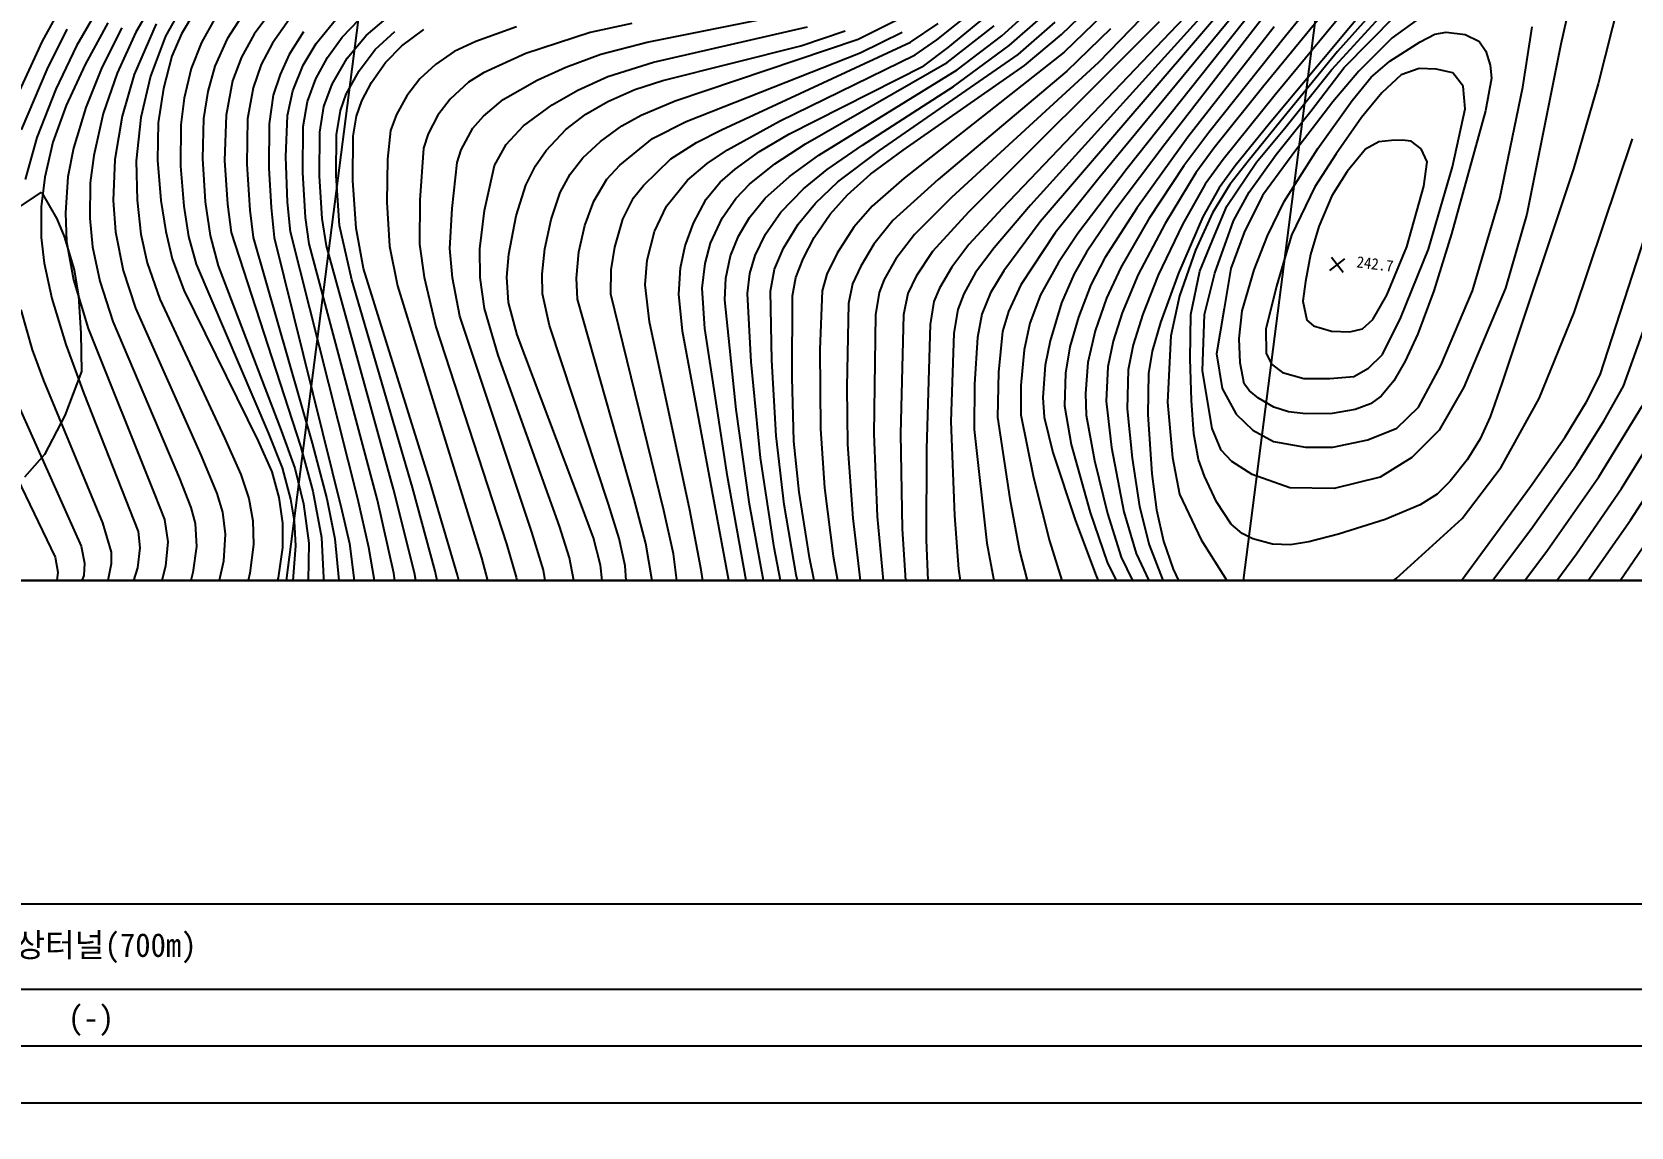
# Model space of a CAD drawing. Header units: millimetres. Extents: x 5094 to 5890, y 1103 to 1807.
# Drawn here: x 5527.5 to 5695.9, y 1338.4 to 1453.8 of the extents above; entities that cross this region are included whole.
import ezdxf
from ezdxf.enums import TextEntityAlignment as Align
from ezdxf.xclip import XClip

# ---------------------------------------------------------------- set-up
doc = ezdxf.new("R2010")
doc.units = ezdxf.units.MM
doc.header["$LTSCALE"] = 10
doc.header["$MEASUREMENT"] = 0
doc.header["$XCLIPFRAME"] = 2
for name, color, linetype in [('TT-TABL-LIN1', 4, 'Continuous'), ('TT-TABL-LIN2', 1, 'Continuous'), ('TT-TABL-TEX2', 3, 'Continuous'), ('TZ-BASE', 253, 'Continuous')]:
    doc.layers.add(name, color=color, linetype=linetype)
doc.layers.add('TX-PAPR', color=2, linetype='Continuous', plot=False)
doc.styles.add('HANA', font='GulimChe.ttf')
doc.styles.get("Standard").update_dxf_attribs({"font": 'GulimChe.ttf'})

# ---------------------------------------------------------------- blocks, each defined once
blk = doc.blocks.new('JD-GGKLGFKGFK34FGKL')
at = {"layer": 'TZ-BASE'}
for p, q in [((362.22, -175), (407.65, 178.52)), ((463.04, -175), (508.43, 178.16)), ((493.43, 5.93, 229), (463.64, -31.58, 229)), ((496.17, 1.8, 232), (480.32, -17.63, 232)), ((497.18, 0.56, 233), (478.05, -22.88, 233)), ((497.16, -2.01, 234), (479.23, -23.81, 234)), ((497.59, -4.1, 235), (478.64, -26.85, 235)), ((479.27, -10.02, 228), (460.69, -32.57, 228)), ((477.3, -10.57, 227), (454.48, -37.21, 227)), ((481.77, -10.69, 230), (467.63, -28.98, 230)), ((361.39, -13.45, 192), (359.2, -17.22, 192)), ((472.64, -12.54, 225), (450.47, -35.79, 225)), ((351.4, -14.41, 187), (349.33, -18.17, 187)), ((355.75, -13.88, 189), (352.96, -18.67, 189)), ((364.04, -14.59, 194), (362.34, -17.63, 194)), ((365.41, -15.03, 195), (364.02, -17.41, 195)), ((374.04, -14.28, 198), (371.66, -17.42, 198)), ((413.06, -18.28, 208), (429.93, -14.9, 208)), ((443.59, -18.04, 214), (447.54, -14.87, 214)), ((450.42, -17.59, 217), (453.3, -15, 217)), ((456.71, -17.48, 220), (460.36, -13.94, 220)), ((466.24, -14.62, 223), (460.62, -20.42, 223)), ((490, -14.55, 236), (485.79, -19.24, 236)), ((495.34, -15.06, 239), (491.56, -17.81, 239)), ((510.2, -14.59, 238), (509.32, -18.48, 238)), ((515.47, -13.9, 237), (513.26, -22.67, 237)), ((356.26, -16.22, 190), (353.86, -20.63, 190)), ((357.72, -16.75, 191), (355.64, -20.94, 191)), ((361.35, -16.34, 193), (359.04, -21.68, 193)), ((367.51, -15.85, 196), (366.13, -18.29, 196)), ((370.38, -15.53, 197), (368.83, -17.93, 197)), ((375.35, -15.87, 199), (373.6, -18.38, 199)), ((378.22, -18.41, 201), (380.25, -15.91, 201)), ((380.96, -17.75, 202), (382.75, -15.89, 202)), ((383.48, -17.56, 203), (385.59, -15.77, 203)), ((399.32, -16.66, 206), (395.04, -18.21, 206)), ((411.47, -16.31, 207), (407.08, -17.26, 207)), ((413.75, -20.38, 209), (429.97, -16.65, 209)), ((435.31, -17.94, 211), (439.44, -15.88, 211)), ((440.82, -18.28, 213), (443.73, -16.29, 213)), ((444.67, -20.42, 216), (449.62, -16.54, 216)), ((444.77, -18.84, 215), (448.73, -15.59, 215)), ((467.01, -16.13, 224), (446.93, -36.17, 224)), ((451.22, -18.63, 218), (454.53, -15.71, 218)), ((452.16, -19.57, 219), (456.04, -16.18, 219)), ((471.6, -15.39, 226), (453.44, -35.46, 226)), ((461.12, -15.37, 221), (457, -19.34, 221)), ((479.13, -16.66, 231), (470.02, -28.27, 231)), ((485.19, -21.14, 237), (490.22, -15.66, 237)), ((486.48, -20.94, 238), (491.86, -15.51, 238)), ((505.31, -23, 239), (506.31, -16.65, 239)), ((349.33, -18.17, 187), (345.95, -25.56, 187)), ((351.96, -16.89, 188), (349.83, -21.14, 188)), ((359.2, -17.22, 192), (357.25, -21.55, 192)), ((362.34, -17.63, 194), (360.76, -21.85, 194)), ((364.02, -17.41, 195), (363.02, -19.76, 195)), ((366.13, -18.29, 196), (365.04, -21.06, 196)), ((368.83, -17.93, 197), (367.52, -20.8, 197)), ((371.66, -17.42, 198), (370.33, -19.86, 198)), ((373.6, -18.38, 199), (372.43, -20.64, 199)), ((376.87, -17.19, 200), (375.37, -19.58, 200)), ((376.85, -20.7, 201), (378.22, -18.41, 201)), ((379.39, -19.89, 202), (380.96, -17.75, 202)), ((381.48, -19.96, 203), (383.48, -17.56, 203)), ((384.44, -19.04, 204), (386.49, -17.15, 204)), ((387.23, -18.64, 205), (389.55, -16.95, 205)), ((395.04, -18.21, 206), (392.74, -19.24, 206)), ((407.08, -17.26, 207), (400.29, -19.48, 207)), ((408.2, -19.54, 208), (413.06, -18.28, 208)), ((416.03, -24.45, 211), (435.31, -17.94, 211)), ((420.9, -27.51, 213), (440.82, -18.28, 213)), ((429.25, -18.67, 210), (433.95, -17.08, 210)), ((435.51, -19.39, 212), (439.94, -17.2, 212)), ((441.31, -19.61, 214), (443.59, -18.04, 214)), ((445.72, -21.18, 217), (450.42, -17.59, 217)), ((452.84, -20.74, 220), (456.71, -17.48, 220)), ((461.87, -16.88, 222), (457.29, -21.32, 222)), ((480.32, -17.63, 232), (472.24, -27.79, 232)), ((491.56, -17.81, 239), (488.05, -21.33, 239)), ((491.31, -20.28, 240), (494.49, -18.23, 240)), ((494.49, -18.23, 240), (496.05, -17.42, 240)), ((496.05, -17.42, 240), (497.23, -17.2, 240)), ((497.23, -17.2, 240), (499.25, -17.47, 240)), ((499.25, -17.47, 240), (500.7, -18.18, 240)), ((500.7, -18.18, 240), (500.76, -18.23, 240)), ((500.76, -18.23, 240), (501.42, -19.21, 240)), ((509.32, -18.48, 238), (507.78, -26.2, 238)), ((352.96, -18.67, 189), (350.79, -23.21, 189)), ((363.02, -19.76, 195), (362.11, -23.17, 195)), ((370.33, -19.86, 198), (369.41, -22.33, 198)), ((375.37, -19.58, 200), (374.4, -21.67, 200)), ((378.16, -22.14, 202), (379.39, -19.89, 202)), ((379.88, -22.71, 203), (381.48, -19.96, 203)), ((382.72, -21.29, 204), (384.44, -19.04, 204)), ((385.5, -20.42, 205), (387.23, -18.64, 205)), ((392.74, -19.24, 206), (390.78, -20.61, 206)), ((400.29, -19.48, 207), (395.83, -21.52, 207)), ((404.49, -20.92, 208), (408.2, -19.54, 208)), ((414.74, -22.3, 210), (429.25, -18.67, 210)), ((417.19, -26.62, 212), (435.51, -19.39, 212)), ((427.02, -26.59, 214), (441.31, -19.61, 214)), ((437.55, -29.7, 219), (452.16, -19.57, 219)), ((457, -19.34, 221), (440.13, -32.61, 221)), ((442.22, -20.76, 215), (444.77, -18.84, 215)), ((445.36, -22.94, 218), (451.22, -18.63, 218)), ((485.79, -19.24, 236), (479.81, -26.57, 236)), ((501.42, -19.21, 240), (501.89, -20.69, 240)), ((349.83, -21.14, 188), (347.13, -27.52, 188)), ((353.86, -20.63, 190), (351.86, -24.96, 190)), ((355.64, -20.94, 191), (353.93, -25.15, 191)), ((357.25, -21.55, 192), (355.78, -25.8, 192)), ((359.04, -21.68, 193), (357.76, -26.06, 193)), ((360.76, -21.85, 194), (359.73, -26.22, 194)), ((365.04, -21.06, 196), (364.31, -24.17, 196)), ((367.52, -20.8, 197), (366.78, -23.48, 197)), ((372.43, -20.64, 199), (371.56, -23.07, 199)), ((374.4, -21.67, 200), (373.68, -23.87, 200)), ((375.75, -23.39, 201), (376.85, -20.7, 201)), ((381.37, -23.76, 204), (382.72, -21.29, 204)), ((384.03, -22.51, 205), (385.5, -20.42, 205)), ((390.78, -20.61, 206), (389.14, -22.14, 206)), ((395.83, -21.52, 207), (394.26, -22.5, 207)), ((401.49, -22.27, 208), (404.49, -20.92, 208)), ((405.78, -23.32, 209), (408.92, -21.89, 209)), ((408.92, -21.89, 209), (413.75, -20.38, 209)), ((428.01, -27.96, 215), (442.22, -20.76, 215)), ((429.77, -29, 216), (444.67, -20.42, 216)), ((431.15, -30.19, 217), (445.72, -21.18, 217)), ((440.03, -29.64, 220), (452.84, -20.74, 220)), ((457.29, -21.32, 222), (443.72, -32.74, 222)), ((460.62, -20.42, 223), (445.13, -34.64, 223)), ((480.25, -27.35, 237), (485.19, -21.14, 237)), ((483, -25.54, 238), (486.48, -20.94, 238)), ((488.05, -21.33, 239), (485.29, -24.57, 239)), ((489.34, -21.97, 240), (491.31, -20.28, 240)), ((492.5, -21.72, 241), (490.46, -23.62, 241)), ((494.39, -21.06, 241), (492.5, -21.72, 241)), ((496.18, -21.11, 241), (494.39, -21.06, 241)), ((497.93, -21.52, 241), (496.18, -21.11, 241)), ((499.02, -22.92, 241), (497.93, -21.52, 241)), ((501.89, -20.69, 240), (502.01, -22.07, 240)), ((350.79, -23.21, 189), (348.8, -28.3, 189)), ((362.11, -23.17, 195), (361.58, -26.76, 195)), ((366.78, -23.48, 197), (366.33, -26.31, 197)), ((369.41, -22.33, 198), (368.71, -25.95, 198)), ((371.56, -23.07, 199), (370.99, -26.35, 199)), ((375.19, -25.99, 201), (375.75, -23.39, 201)), ((377.29, -24.51, 202), (378.16, -22.14, 202)), ((379, -25.05, 203), (379.88, -22.71, 203)), ((383.02, -24.46, 205), (384.03, -22.51, 205)), ((389.14, -22.14, 206), (387.76, -23.92, 206)), ((394.26, -22.5, 207), (392.31, -24.29, 207)), ((397.92, -24.3, 208), (401.49, -22.27, 208)), ((403.06, -24.88, 209), (405.78, -23.32, 209)), ((408.93, -24.52, 210), (411.78, -23.27, 210)), ((411.78, -23.27, 210), (414.74, -22.3, 210)), ((435.75, -29.14, 218), (445.36, -22.94, 218)), ((478.05, -22.88, 233), (472.82, -29.42, 233)), ((487.33, -24.41, 240), (489.34, -21.97, 240)), ((499.25, -25.29, 241), (499.02, -22.92, 241)), ((502.01, -22.07, 240), (501.4, -25.5, 240)), ((502.9, -34.76, 239), (505.31, -23, 239)), ((513.26, -22.67, 237), (510.66, -31.63, 237)), ((351.86, -24.96, 190), (350.48, -28.81, 190)), ((353.93, -25.15, 191), (352.65, -29.43, 191)), ((364.31, -24.17, 196), (363.95, -27, 196)), ((373.68, -23.87, 200), (373.25, -26.87, 200)), ((376.84, -27.15, 202), (377.29, -24.51, 202)), ((378.58, -27.76, 203), (379, -25.05, 203)), ((380.76, -25.47, 204), (381.37, -23.76, 204)), ((382.45, -26.06, 205), (383.02, -24.46, 205)), ((387.76, -23.92, 206), (386.67, -25.9, 206)), ((392.31, -24.29, 207), (391.02, -25.97, 207)), ((395.84, -26.07, 208), (397.92, -24.3, 208)), ((400.05, -27.09, 209), (403.06, -24.88, 209)), ((406.61, -25.86, 210), (408.93, -24.52, 210)), ((412.44, -25.95, 211), (416.03, -24.45, 211)), ((479.23, -23.81, 234), (473.74, -30.62, 234)), ((485.29, -24.57, 239), (481.39, -29.66, 239)), ((483.71, -29.48, 240), (487.33, -24.41, 240)), ((490.46, -23.62, 241), (488.32, -26.22, 241)), ((355.78, -25.8, 192), (354.77, -30.2, 192)), ((357.76, -26.06, 193), (356.99, -30.62, 193)), ((359.73, -26.22, 194), (359.25, -30.78, 194)), ((361.58, -26.76, 195), (361.49, -30.69, 195)), ((366.33, -26.31, 197), (366.22, -30.54, 197)), ((368.71, -25.95, 198), (368.56, -30.75, 198)), ((370.99, -26.35, 199), (370.9, -31.11, 199)), ((373.25, -26.87, 200), (373.23, -31.55, 200)), ((375.01, -30.35, 201), (375.19, -25.99, 201)), ((380.34, -28.03, 204), (380.76, -25.47, 204)), ((382.09, -28.18, 205), (382.45, -26.06, 205)), ((386.67, -25.9, 206), (386.05, -27.58, 206)), ((391.02, -25.97, 207), (390, -27.93, 207)), ((394.71, -27.35, 208), (395.84, -26.07, 208)), ((404.52, -27.48, 210), (406.61, -25.86, 210)), ((410.41, -27.08, 211), (412.44, -25.95, 211)), ((413.64, -28.43, 212), (417.19, -26.62, 212)), ((421.54, -29.63, 214), (427.02, -26.59, 214)), ((478.64, -26.85, 235), (475.01, -31.29, 235)), ((479.81, -26.57, 236), (476.38, -30.81, 236)), ((479.35, -30.12, 238), (483, -25.54, 238)), ((488.32, -26.22, 241), (485.67, -30.03, 241)), ((501.4, -25.5, 240), (497.79, -38.47, 240)), ((497.92, -31.42, 241), (499.25, -25.29, 241)), ((507.78, -26.2, 238), (505.75, -36.39, 238)), ((348.8, -28.3, 189), (347.57, -32.75, 189)), ((363.95, -27, 196), (363.9, -31.34, 196)), ((376.79, -31.99, 202), (376.84, -27.15, 202)), ((378.56, -32.38, 203), (378.58, -27.76, 203)), ((380.32, -32.33, 204), (380.34, -28.03, 204)), ((382.07, -32.86, 205), (382.09, -28.18, 205)), ((386.05, -27.58, 206), (385.73, -30.6, 206)), ((390, -27.93, 207), (389.52, -29.43, 207)), ((393.49, -29.6, 208), (394.71, -27.35, 208)), ((398.23, -29.04, 209), (400.05, -27.09, 209)), ((402.45, -29.69, 210), (404.52, -27.48, 210)), ((408.16, -28.74, 211), (410.41, -27.08, 211)), ((410.18, -31.24, 212), (413.64, -28.43, 212)), ((418.27, -28.83, 213), (420.9, -27.51, 213)), ((424.92, -29.8, 215), (428.01, -27.96, 215)), ((470.02, -28.27, 231), (464.64, -35.76, 231)), ((472.24, -27.79, 232), (469.6, -31.29, 232)), ((477.26, -30.93, 237), (480.25, -27.35, 237)), ((491.47, -28.62, 217.8), (490.15, -28.77, 217.8)), ((492.61, -28.6, 217.8), (491.47, -28.62, 217.8)), ((493.56, -28.72, 217.8), (492.61, -28.6, 217.8)), ((510.73, -46.76, 236), (516.86, -28.45, 236)), ((350.48, -28.81, 190), (349.62, -32.49, 190)), ((352.65, -29.43, 191), (352.05, -32.47, 191)), ((354.77, -30.2, 192), (354.41, -33.1, 192)), ((389.52, -29.43, 207), (389.12, -34.91, 207)), ((393.07, -30.95, 208), (393.49, -29.6, 208)), ((396.99, -31.27, 209), (398.23, -29.04, 209)), ((401.3, -31.3, 210), (402.45, -29.69, 210)), ((406.31, -30.46, 211), (408.16, -28.74, 211)), ((415.58, -30.55, 213), (418.27, -28.83, 213)), ((419.4, -31.04, 214), (421.54, -29.63, 214)), ((422.36, -31.64, 215), (424.92, -29.8, 215)), ((426.54, -31.09, 216), (429.77, -29, 216)), ((428.06, -32.41, 217), (431.15, -30.19, 217)), ((432.03, -31.68, 218), (435.75, -29.14, 218)), ((433.16, -32.99, 219), (437.55, -29.7, 219)), ((436.61, -32.19, 220), (440.03, -29.64, 220)), ((467.63, -28.98, 230), (462.25, -36.14, 230)), ((472.82, -29.42, 233), (470.88, -32.03, 233)), ((476.5, -34.07, 238), (479.35, -30.12, 238)), ((481.39, -29.66, 239), (477.89, -34.43, 239)), ((480.16, -35.06, 240), (483.71, -29.48, 240)), ((485.67, -30.03, 241), (483.42, -33.52, 241)), ((488.75, -29.56, 217.8), (486.83, -31.91, 217.8)), ((490.15, -28.77, 217.8), (488.75, -29.56, 217.8)), ((494.6, -29.5, 217.8), (493.56, -28.72, 217.8)), ((495.23, -30.88, 217.8), (494.6, -29.5, 217.8)), ((356.99, -30.62, 193), (356.84, -34.94, 193)), ((359.25, -30.78, 194), (359.34, -34.92, 194)), ((361.49, -30.69, 195), (361.83, -34.97, 195)), ((363.9, -31.34, 196), (364.26, -35.57, 196)), ((366.22, -30.54, 197), (366.52, -35.11, 197)), ((368.56, -30.75, 198), (368.85, -35.35, 198)), ((370.9, -31.11, 199), (371.21, -35.99, 199)), ((373.23, -31.55, 200), (373.45, -35.69, 200)), ((375.19, -35.12, 201), (375.01, -30.35, 201)), ((377.08, -36.75, 202), (376.79, -31.99, 202)), ((385.73, -30.6, 206), (385.66, -35.13, 206)), ((392.52, -35.81, 208), (393.07, -30.95, 208)), ((395.95, -36.02, 209), (396.99, -31.27, 209)), ((400.28, -33.34, 210), (401.3, -31.3, 210)), ((404.97, -32.19, 211), (406.31, -30.46, 211)), ((408.81, -32.7, 212), (410.18, -31.24, 212)), ((412.68, -33.36, 213), (415.58, -30.55, 213)), ((417.32, -32.82, 214), (419.4, -31.04, 214)), ((420.75, -33.04, 215), (422.36, -31.64, 215)), ((423.85, -33.25, 216), (426.54, -31.09, 216)), ((429.54, -33.73, 218), (432.03, -31.68, 218)), ((463.64, -31.58, 229), (458.43, -38.44, 229)), ((469.6, -31.29, 232), (465.93, -36.9, 232)), ((473.74, -30.62, 234), (471.86, -33.23, 234)), ((475.01, -31.29, 235), (473.32, -33.62, 235)), ((474.14, -35.57, 237), (477.26, -30.93, 237)), ((476.38, -30.81, 236), (474.44, -33.27, 236)), ((486.83, -31.91, 217.8), (485.2, -34.46, 217.8)), ((494.9, -33.43, 217.8), (495.23, -30.88, 217.8)), ((495.37, -40.1, 241), (497.92, -31.42, 241)), ((510.66, -31.63, 237), (503.11, -54.23, 237)), ((349.62, -32.49, 190), (349.25, -35.61, 190)), ((352.05, -32.47, 191), (351.8, -36.24, 191)), ((354.41, -33.1, 192), (354.35, -36.81, 192)), ((378.85, -36.87, 203), (378.56, -32.38, 203)), ((380.67, -37.58, 204), (380.32, -32.33, 204)), ((382.43, -37.86, 205), (382.07, -32.86, 205)), ((399.26, -36.58, 210), (400.28, -33.34, 210)), ((403.92, -34.13, 211), (404.97, -32.19, 211)), ((407.44, -35.02, 212), (408.81, -32.7, 212)), ((411.62, -34.68, 213), (412.68, -33.36, 213)), ((415.12, -35.57, 214), (417.32, -32.82, 214)), ((419.3, -34.82, 215), (420.75, -33.04, 215)), ((422.41, -34.75, 216), (423.85, -33.25, 216)), ((425.49, -34.71, 217), (428.06, -32.41, 217)), ((430.81, -35.23, 219), (433.16, -32.99, 219)), ((434.19, -34.36, 220), (436.61, -32.19, 220)), ((440.13, -32.61, 221), (436.77, -35.56, 221)), ((443.72, -32.74, 222), (438.97, -37.08, 222)), ((460.69, -32.57, 228), (456.05, -38.38, 228)), ((470.88, -32.03, 233), (467.63, -37.37, 233)), ((471.86, -33.23, 234), (469.47, -37.49, 234)), ((473.32, -33.62, 235), (471.61, -36.67, 235)), ((474.44, -33.27, 236), (472.61, -36.27, 236)), ((483.42, -33.52, 241), (480.96, -38.61, 241)), ((493.11, -39.85, 217.8), (494.9, -33.43, 217.8)), ((346.92, -35.67, 184.91), (349.26, -34.09, 184.91)), ((349.26, -34.09, 184.91), (350.88, -36.9, 184.91)), ((356.84, -34.94, 193), (357.07, -38.26, 193)), ((359.34, -34.92, 194), (359.75, -38.5, 194)), ((361.83, -34.97, 195), (362.36, -38.23, 195)), ((366.52, -35.11, 197), (367.03, -38.65, 197)), ((368.85, -35.35, 198), (369.24, -38.33, 198)), ((375.49, -38.25, 201), (375.19, -35.12, 201)), ((385.66, -35.13, 206), (385.94, -39.76, 206)), ((389.12, -34.91, 207), (389.11, -39.55, 207)), ((402.95, -36.95, 211), (403.92, -34.13, 211)), ((406.5, -37.6, 212), (407.44, -35.02, 212)), ((410.51, -36.91, 213), (411.62, -34.68, 213)), ((417.97, -37.33, 215), (419.3, -34.82, 215)), ((420.98, -36.82, 216), (422.41, -34.75, 216)), ((423.85, -36.74, 217), (425.49, -34.71, 217)), ((427.17, -36.17, 218), (429.54, -33.73, 218)), ((428.98, -37.45, 219), (430.81, -35.23, 219)), ((432.36, -36.39, 220), (434.19, -34.36, 220)), ((445.13, -34.64, 223), (441.22, -38.53, 223)), ((474.85, -37.1, 238), (476.5, -34.07, 238)), ((477.89, -34.43, 239), (475.95, -38.32, 239)), ((478.42, -38.69, 240), (480.16, -35.06, 240)), ((485.2, -34.46, 217.8), (483.82, -37.68, 217.8)), ((500.03, -44.48, 239), (502.9, -34.76, 239)), ((349.25, -35.61, 190), (349.24, -38.86, 190)), ((350.88, -36.9, 184.91), (351.65, -38.76, 184.91)), ((351.8, -36.24, 191), (351.92, -39.26, 191)), ((354.35, -36.81, 192), (354.65, -39.85, 192)), ((364.26, -35.57, 196), (364.77, -38.74, 196)), ((371.21, -35.99, 199), (371.57, -38.86, 199)), ((373.45, -35.69, 200), (373.77, -38.85, 200)), ((377.48, -39.52, 202), (377.08, -36.75, 202)), ((379.29, -39.72, 203), (378.85, -36.87, 203)), ((392.28, -40.03, 208), (392.52, -35.81, 208)), ((395.44, -40.06, 209), (395.95, -36.02, 209)), ((398.49, -40.6, 210), (399.26, -36.58, 210)), ((402.28, -40.04, 211), (402.95, -36.95, 211)), ((409.67, -39.86, 213), (410.51, -36.91, 213)), ((413.84, -38.21, 214), (415.12, -35.57, 214)), ((419.76, -39.45, 216), (420.98, -36.82, 216)), ((422.71, -38.7, 217), (423.85, -36.74, 217)), ((425.54, -38.5, 218), (427.17, -36.17, 218)), ((430.68, -38.86, 220), (432.36, -36.39, 220)), ((436.77, -35.56, 221), (434.84, -37.78, 221)), ((446.93, -36.17, 224), (443.12, -40.33, 224)), ((450.47, -35.79, 225), (446.95, -39.61, 225)), ((453.44, -35.46, 226), (449.64, -39.95, 226)), ((462.25, -36.14, 230), (459.36, -40.4, 230)), ((464.64, -35.76, 231), (461.3, -41.01, 231)), ((465.93, -36.9, 232), (462.97, -42.01, 232)), ((471.61, -36.67, 235), (469.05, -42.6, 235)), ((472.61, -36.27, 236), (470.85, -40.19, 236)), ((472.85, -38.65, 237), (474.14, -35.57, 237)), ((505.75, -36.39, 238), (503.49, -44.2, 238)), ((515.93, -54.52, 234), (522.27, -36.77, 234)), ((357.07, -38.26, 193), (357.88, -42.32, 193)), ((359.75, -38.5, 194), (360.42, -41.52, 194)), ((362.36, -38.23, 195), (363.04, -41.09, 195)), ((367.03, -38.65, 197), (367.9, -41.84, 197)), ((369.24, -38.33, 198), (376.54, -60.86, 198)), ((382.61, -66.39, 201), (375.49, -38.25, 201)), ((381.95, -43.3, 204), (380.67, -37.58, 204)), ((383.2, -42.13, 205), (382.43, -37.86, 205)), ((405.88, -40.38, 212), (406.5, -37.6, 212)), ((413.06, -41.25, 214), (413.84, -38.21, 214)), ((417.08, -39.73, 215), (417.97, -37.33, 215)), ((421.85, -40.79, 217), (422.71, -38.7, 217)), ((424.45, -40.75, 218), (425.54, -38.5, 218)), ((427.43, -39.99, 219), (428.98, -37.45, 219)), ((434.84, -37.78, 221), (433.08, -40.49, 221)), ((438.97, -37.08, 222), (436.96, -39.57, 222)), ((441.22, -38.53, 223), (439.28, -41.1, 223)), ((454.48, -37.21, 227), (450.63, -42.36, 227)), ((456.05, -38.38, 228), (452.42, -43.84, 228)), ((458.43, -38.44, 229), (456.42, -41.49, 229)), ((467.63, -37.37, 233), (464.81, -42.74, 233)), ((469.47, -37.49, 234), (466.92, -42.82, 234)), ((471.28, -42.41, 237), (472.85, -38.65, 237)), ((472.88, -42.61, 238), (474.85, -37.1, 238)), ((475.95, -38.32, 239), (474.57, -42.11, 239)), ((477.03, -42.28, 240), (478.42, -38.69, 240)), ((480.96, -38.61, 241), (479.37, -43.99, 241)), ((483.82, -37.68, 217.8), (482.95, -40.65, 217.8)), ((497.79, -38.47, 240), (495.93, -44.49, 240)), ((513.45, -53.34, 235), (518.55, -37.64, 235)), ((349.24, -38.86, 190), (349.56, -41.56, 190)), ((351.65, -38.76, 184.91), (352.73, -42.25, 184.91)), ((351.92, -39.26, 191), (352.66, -43.31, 191)), ((354.65, -39.85, 192), (355.43, -43.46, 192)), ((364.77, -38.74, 196), (365.57, -41.67, 196)), ((371.57, -38.86, 199), (377.8, -60.54, 199)), ((373.77, -38.85, 200), (380.91, -67.63, 200)), ((384.67, -66.54, 202), (377.48, -39.52, 202)), ((386.37, -65.37, 203), (379.29, -39.72, 203)), ((385.94, -39.76, 206), (386.79, -43.94, 206)), ((389.11, -39.55, 207), (389.59, -43.02, 207)), ((392.58, -43.11, 208), (392.28, -40.03, 208)), ((395.48, -43.06, 209), (395.44, -40.06, 209)), ((402, -42.71, 211), (402.28, -40.04, 211)), ((405.62, -43.14, 212), (405.88, -40.38, 212)), ((409.3, -42.27, 213), (409.67, -39.86, 213)), ((416.57, -42.06, 215), (417.08, -39.73, 215)), ((419.17, -41.6, 216), (419.76, -39.45, 216)), ((426.49, -42.18, 219), (427.43, -39.99, 219)), ((429.51, -41.12, 220), (430.68, -38.86, 220)), ((436.96, -39.57, 222), (435.57, -41.87, 222)), ((443.12, -40.33, 224), (441.42, -42.94, 224)), ((446.95, -39.61, 225), (445.16, -41.97, 225)), ((449.64, -39.95, 226), (447.67, -42.56, 226)), ((459.36, -40.4, 230), (458.04, -42.69, 230)), ((470.85, -40.19, 236), (469.15, -45.02, 236)), ((490.99, -44.93, 217.8), (493.11, -39.85, 217.8)), ((492.46, -47.29, 241), (495.37, -40.1, 241)), ((349.56, -41.56, 190), (350.38, -45.27, 190)), ((360.42, -41.52, 194), (361.74, -45.35, 194)), ((363.04, -41.09, 195), (364.28, -44.42, 195)), ((365.57, -41.67, 196), (373.18, -59.52, 196)), ((367.9, -41.84, 197), (374.52, -59.19, 197)), ((398.3, -43.03, 210), (398.49, -40.6, 210)), ((412.85, -43.84, 214), (413.06, -41.25, 214)), ((416.42, -44.82, 215), (416.57, -42.06, 215)), ((418.87, -44.21, 216), (419.17, -41.6, 216)), ((421.37, -43.15, 217), (421.85, -40.79, 217)), ((423.89, -42.66, 218), (424.45, -40.75, 218)), ((428.73, -43.08, 220), (429.51, -41.12, 220)), ((433.08, -40.49, 221), (432.01, -42.71, 221)), ((435.57, -41.87, 222), (434.72, -43.74, 222)), ((439.28, -41.1, 223), (438.05, -43.29, 223)), ((445.16, -41.97, 225), (443.88, -44.21, 225)), ((456.42, -41.49, 229), (454.51, -44.91, 229)), ((461.3, -41.01, 231), (459.8, -43.86, 231)), ((462.97, -42.01, 232), (461.46, -45.24, 232)), ((474.57, -42.11, 239), (473.84, -46.34, 239)), ((482.95, -40.65, 217.8), (482.42, -43.5, 217.8)), ((484.98, -42.34, 242.66), (486.56, -41.12, 242.66)), ((485.16, -40.94, 242.66), (486.38, -42.52, 242.66)), ((352.66, -43.31, 191), (354.18, -48.45, 191)), ((352.73, -42.25, 184.91), (353.16, -45.03, 184.91)), ((355.43, -43.46, 192), (356.8, -47.7, 192)), ((357.88, -42.32, 193), (359.19, -46.3, 193)), ((388.35, -65.21, 204), (381.95, -43.3, 204)), ((390.19, -64.53, 205), (383.2, -42.13, 205)), ((389.59, -43.02, 207), (390.82, -48.28, 207)), ((393.34, -47.14, 208), (392.58, -43.11, 208)), ((395.94, -46.33, 209), (395.48, -43.06, 209)), ((398.46, -45.7, 210), (398.3, -43.03, 210)), ((402.06, -44.79, 211), (402, -42.71, 211)), ((405.73, -45.37, 212), (405.62, -43.14, 212)), ((409.26, -44.81, 213), (409.3, -42.27, 213)), ((421.26, -45.41, 217), (421.37, -43.15, 217)), ((423.64, -44.74, 218), (423.89, -42.66, 218)), ((426.06, -44.51, 219), (426.49, -42.18, 219)), ((428.39, -45, 220), (428.73, -43.08, 220)), ((432.01, -42.71, 221), (431.51, -44.46, 221)), ((434.72, -43.74, 222), (434.29, -45.8, 222)), ((438.05, -43.29, 223), (437.5, -44.65, 223)), ((441.42, -42.94, 224), (440.52, -44.74, 224)), ((447.67, -42.56, 226), (446.43, -44.8, 226)), ((450.63, -42.36, 227), (449.24, -44.69, 227)), ((458.04, -42.69, 230), (456.73, -45.73, 230)), ((464.81, -42.74, 233), (463.11, -46.79, 233)), ((466.92, -42.82, 234), (465.28, -46.92, 234)), ((469.05, -42.6, 235), (467.16, -47.8, 235)), ((470.34, -46.97, 237), (471.28, -42.41, 237)), ((471.78, -46.97, 238), (472.88, -42.61, 238)), ((475.76, -46.6, 240), (477.03, -42.28, 240)), ((482.42, -43.5, 217.8), (482.15, -45.58, 217.8)), ((350.38, -45.27, 190), (351.83, -50.13, 190)), ((353.16, -45.03, 184.91), (353.41, -48.93, 184.91)), ((361.74, -45.35, 194), (368.56, -59.98, 194)), ((364.28, -44.42, 195), (372.11, -60.31, 195)), ((386.79, -43.94, 206), (395.63, -72.63, 206)), ((402.77, -48.13, 211), (402.06, -44.79, 211)), ((411.7, -66.43, 212), (405.73, -45.37, 212)), ((414.83, -67.62, 213), (409.26, -44.81, 213)), ((413.33, -47.76, 214), (412.85, -43.84, 214)), ((416.81, -48.73, 215), (416.42, -44.82, 215)), ((419.15, -48.46, 216), (418.87, -44.21, 216)), ((422.45, -56.98, 217), (421.26, -45.41, 217)), ((424.03, -51.97, 218), (423.64, -44.74, 218)), ((426.2, -51.77, 219), (426.06, -44.51, 219)), ((428.35, -53.61, 220), (428.39, -45, 220)), ((431.51, -44.46, 221), (431.25, -50.66, 221)), ((437.5, -44.65, 223), (437.13, -47.02, 223)), ((440.52, -44.74, 224), (440.07, -47, 224)), ((443.88, -44.21, 225), (443.28, -45.59, 225)), ((446.43, -44.8, 226), (445.8, -46.45, 226)), ((449.24, -44.69, 227), (448.32, -46.95, 227)), ((452.42, -43.84, 228), (451.13, -46.66, 228)), ((454.51, -44.91, 229), (453.4, -47.9, 229)), ((459.8, -43.86, 231), (458.5, -47.24, 231)), ((461.46, -45.24, 232), (460.27, -48.68, 232)), ((469.15, -45.02, 236), (468.25, -49.22, 236)), ((479.37, -43.99, 241), (478.25, -48.53, 241)), ((489.53, -47.5, 217.8), (490.99, -44.93, 217.8)), ((495.93, -44.49, 240), (494.25, -49.02, 240)), ((496.68, -52.34, 239), (500.03, -44.48, 239)), ((503.49, -44.2, 238), (499.09, -54.63, 238)), ((347.11, -46.49, 189), (348.3, -50.71, 189)), ((359.19, -46.3, 193), (366.09, -61.87, 193)), ((400.94, -69.9, 208), (393.34, -47.14, 208)), ((397.37, -51.24, 209), (395.94, -46.33, 209)), ((399.39, -49.13, 210), (398.46, -45.7, 210)), ((434.29, -45.8, 222), (434.11, -54.63, 222)), ((437.13, -47.02, 223), (436.95, -59.54, 223)), ((440.07, -47, 224), (439.75, -59.55, 224)), ((443.28, -45.59, 225), (442.87, -48.01, 225)), ((445.8, -46.45, 226), (445.38, -48.93, 226)), ((448.32, -46.95, 227), (447.88, -49.39, 227)), ((451.13, -46.66, 228), (450.52, -48.77, 228)), ((456.73, -45.73, 230), (455.51, -49.76, 230)), ((463.11, -46.79, 233), (462.17, -49.79, 233)), ((465.28, -46.92, 234), (464.27, -50.17, 234)), ((470.28, -51.65, 237), (470.34, -46.97, 237)), ((471.56, -52.89, 238), (471.78, -46.97, 238)), ((473.84, -46.34, 239), (473.05, -51.1, 239)), ((475.43, -49.49, 240), (475.76, -46.6, 240)), ((482.15, -45.58, 217.8), (482.55, -47.57, 217.8)), ((507.04, -55.83, 236), (510.73, -46.76, 236)), ((354.18, -48.45, 191), (361.18, -65.9, 191)), ((356.8, -47.7, 192), (363.81, -64.26, 192)), ((390.82, -48.28, 207), (398.25, -71.15, 207)), ((409, -66.97, 211), (402.77, -48.13, 211)), ((417.58, -67.59, 214), (413.33, -47.76, 214)), ((423.27, -83.58, 215), (416.81, -48.73, 215)), ((421.53, -64.05, 216), (419.15, -48.46, 216)), ((442.87, -48.01, 225), (442.5, -61.11, 225)), ((450.52, -48.77, 228), (450.07, -53.05, 228)), ((453.4, -47.9, 229), (452.79, -50.69, 229)), ((458.5, -47.24, 231), (457.61, -50.37, 231)), ((460.27, -48.68, 232), (459.48, -52.02, 232)), ((467.16, -47.8, 235), (466.27, -50.82, 235)), ((478.25, -48.53, 241), (478.28, -51.05, 241)), ((482.55, -47.57, 217.8), (483.28, -48.15, 217.8)), ((483.28, -48.15, 217.8), (485.16, -48.72, 217.8)), ((485.16, -48.72, 217.8), (487.09, -48.8, 217.8)), ((487.09, -48.8, 217.8), (488.43, -48.49, 217.8)), ((488.43, -48.49, 217.8), (489.53, -47.5, 217.8)), ((490.52, -51.18, 241), (492.46, -47.29, 241)), ((351.83, -50.13, 190), (353.73, -55.29, 190)), ((353.41, -48.93, 184.91), (353.49, -52.96, 184.91)), ((406.07, -66.81, 210), (399.39, -49.13, 210)), ((445.38, -48.93, 226), (445.05, -58.26, 226)), ((447.88, -49.39, 227), (447.57, -54.31, 227)), ((455.51, -49.76, 230), (454.99, -52.32, 230)), ((457.61, -50.37, 231), (457.15, -53.15, 231)), ((462.17, -49.79, 233), (461.6, -52.47, 233)), ((464.27, -50.17, 234), (463.75, -52.8, 234)), ((468.25, -49.22, 236), (467.89, -56.2, 236)), ((475.53, -52.08, 240), (475.43, -49.49, 240)), ((494.25, -49.02, 240), (492.94, -51.9, 240)), ((348.3, -50.71, 189), (349.49, -53.91, 189)), ((403.84, -69.29, 209), (397.37, -51.24, 209)), ((425.01, -62.09, 218), (424.03, -51.97, 218)), ((426.68, -59.76, 219), (426.2, -51.77, 219)), ((431.25, -50.66, 221), (431.33, -59.01, 221)), ((452.79, -50.69, 229), (452.43, -54.45, 229)), ((459.48, -52.02, 232), (459.25, -55.28, 232)), ((466.27, -50.82, 235), (465.88, -53.2, 235)), ((470.43, -56.03, 237), (470.28, -51.65, 237)), ((473.05, -51.1, 239), (473.66, -54.78, 239)), ((475.98, -54.27, 240), (475.53, -52.08, 240)), ((478.28, -51.05, 241), (478.85, -52.21, 241)), ((478.85, -52.21, 241), (480, -53.08, 241)), ((489.07, -52.62, 241), (490.52, -51.18, 241)), ((492.94, -51.9, 240), (491.72, -53.95, 240)), ((80, -52.23), (700, -131.9)), ((353.49, -52.96, 184.91), (351.73, -57.6, 184.91)), ((428.54, -60.33, 220), (428.35, -53.61, 220)), ((450.07, -53.05, 228), (449.98, -57.79, 228)), ((454.99, -52.32, 230), (454.77, -55.72, 230)), ((457.15, -53.15, 231), (457.05, -56.58, 231)), ((461.6, -52.47, 233), (461.44, -56.1, 233)), ((463.75, -52.8, 234), (463.64, -56.9, 234)), ((465.88, -53.2, 235), (465.82, -57.52, 235)), ((472.58, -58.97, 238), (471.56, -52.89, 238)), ((480, -53.08, 241), (482.26, -53.73, 241)), ((482.26, -53.73, 241), (484.97, -53.71, 241)), ((484.97, -53.71, 241), (487.52, -53.5, 241)), ((487.52, -53.5, 241), (489.07, -52.62, 241)), ((494.31, -56.72, 239), (496.68, -52.34, 239)), ((512.01, -56.16, 235), (513.45, -53.34, 235)), ((346.39, -55.56, 188), (353.44, -71.37, 188)), ((349.49, -53.91, 189), (355.71, -68.91, 189)), ((353.73, -55.29, 190), (359.45, -69.85, 190)), ((434.11, -54.63, 222), (434.18, -60.67, 222)), ((447.57, -54.31, 227), (447.53, -59.09, 227)), ((452.43, -54.45, 229), (452.44, -57.53, 229)), ((459.25, -55.28, 232), (459.32, -57.58, 232)), ((473.66, -54.78, 239), (475.11, -57.49, 239)), ((476.54, -55.03, 240), (475.98, -54.27, 240)), ((477.47, -55.78, 240), (476.54, -55.03, 240)), ((490.4, -55.57, 240), (489.26, -56.39, 240)), ((491.72, -53.95, 240), (490.4, -55.57, 240)), ((499.09, -54.63, 238), (496.52, -59.16, 238)), ((503.11, -54.23, 237), (501.86, -57.75, 237)), ((513.9, -58.14, 234), (515.93, -54.52, 234)), ((343.17, -56.9, 187), (350.73, -72.55, 187)), ((423.86, -66.97, 217), (422.45, -56.98, 217)), ((454.77, -55.72, 230), (454.91, -57.8, 230)), ((457.05, -56.58, 231), (457.74, -60.66, 231)), ((461.44, -56.1, 233), (461.98, -60.98, 233)), ((463.64, -56.9, 234), (464.17, -62.12, 234)), ((467.89, -56.2, 236), (468.4, -62.03, 236)), ((470.66, -59.54, 237), (470.43, -56.03, 237)), ((479.08, -56.74, 240), (477.47, -55.78, 240)), ((480.65, -57.23, 240), (479.08, -56.74, 240)), ((482.47, -57.44, 240), (480.65, -57.23, 240)), ((487.67, -56.97, 240), (485.22, -57.39, 240)), ((489.26, -56.39, 240), (487.67, -56.97, 240)), ((492.04, -58.95, 239), (494.31, -56.72, 239)), ((503.05, -63.06, 236), (507.04, -55.83, 236)), ((509.73, -59.92, 235), (512.01, -56.16, 235)), ((513.34, -64.06, 233), (517.93, -56.57, 233)), ((351.73, -57.6, 184.91), (349.59, -61.74, 184.91)), ((445.05, -58.26, 226), (445.45, -68.16, 226)), ((449.98, -57.79, 228), (451.28, -66.4, 228)), ((452.44, -57.53, 229), (453.77, -64.16, 229)), ((454.91, -57.8, 230), (455.8, -61.5, 230)), ((459.32, -57.58, 232), (460.21, -62.36, 232)), ((465.82, -57.52, 235), (466.23, -63.76, 235)), ((475.11, -57.49, 239), (476.88, -59.16, 239)), ((485.22, -57.39, 240), (482.47, -57.44, 240)), ((489, -60.18, 239), (492.04, -58.95, 239)), ((501.86, -57.75, 237), (500.82, -60.08, 237)), ((510.96, -62.82, 234), (513.9, -58.14, 234)), ((515.72, -65.3, 232), (520.29, -57.93, 232)), ((368.56, -59.98, 194), (370.26, -63.82, 194)), ((372.11, -60.31, 195), (373.53, -63.55, 195)), ((373.18, -59.52, 196), (374.62, -63.14, 196)), ((374.52, -59.19, 197), (375.95, -63.17, 197)), ((377.8, -60.54, 199), (379.33, -66.4, 199)), ((427.51, -66.99, 219), (426.68, -59.76, 219)), ((429.08, -65.71, 220), (428.54, -60.33, 220)), ((431.33, -59.01, 221), (431.76, -65.23, 221)), ((436.95, -59.54, 223), (437.31, -68.25, 223)), ((439.75, -59.55, 224), (439.94, -69.54, 224)), ((447.53, -59.09, 227), (448.86, -71.07, 227)), ((471.14, -62.25, 237), (470.66, -59.54, 237)), ((473.55, -61.25, 238), (472.58, -58.97, 238)), ((476.88, -59.16, 239), (479.07, -60.34, 239)), ((479.07, -60.34, 239), (482.42, -60.95, 239)), ((485.3, -60.96, 239), (489, -60.18, 239)), ((496.52, -59.16, 238), (493.63, -62.03, 238)), ((500.82, -60.08, 237), (499.46, -62.27, 237)), ((506.13, -65.11, 235), (509.73, -59.92, 235)), ((516.67, -68.66, 231), (522.3, -59.88, 231)), ((349.59, -61.74, 184.91), (347.47, -64.1, 184.91)), ((366.09, -61.87, 193), (367.75, -65.83, 193)), ((376.54, -60.86, 198), (377.87, -65.6, 198)), ((426.44, -71.54, 218), (425.01, -62.09, 218)), ((434.18, -60.67, 222), (434.73, -68.42, 222)), ((442.5, -61.11, 225), (442.45, -70.73, 225)), ((455.8, -61.5, 230), (458.2, -68.7, 230)), ((457.74, -60.66, 231), (459.75, -67.84, 231)), ((461.98, -60.98, 233), (463.3, -67.78, 233)), ((464.17, -62.12, 234), (464.94, -67.22, 234)), ((468.4, -62.03, 236), (469.16, -65.91, 236)), ((471.77, -64, 237), (471.14, -62.25, 237)), ((474.65, -62.47, 238), (473.55, -61.25, 238)), ((482.42, -60.95, 239), (485.3, -60.96, 239)), ((493.63, -62.03, 238), (490.3, -64.12, 238)), ((499.46, -62.27, 237), (497.68, -64.53, 237)), ((370.26, -63.82, 194), (371.13, -66.35, 194)), ((373.53, -63.55, 195), (374.29, -66.24, 195)), ((374.62, -63.14, 196), (375.52, -66.42, 196)), ((375.95, -63.17, 197), (376.88, -66.91, 197)), ((460.21, -62.36, 232), (461.57, -67.94, 232)), ((466.23, -63.76, 235), (466.72, -67.56, 235)), ((473.06, -66.71, 237), (471.77, -64, 237)), ((476.82, -63.83, 238), (474.65, -62.47, 238)), ((480.78, -65.24, 238), (476.82, -63.83, 238)), ((498.93, -68.48, 236), (503.05, -63.06, 236)), ((506.15, -69.64, 234), (510.96, -62.82, 234)), ((363.81, -64.26, 192), (365.02, -67.3, 192)), ((377.87, -65.6, 198), (378.76, -70.48, 198)), ((388.57, -74.19, 203), (386.37, -65.37, 203)), ((390.73, -74.01, 204), (388.35, -65.21, 204)), ((393.08, -74.44, 205), (390.19, -64.53, 205)), ((426.68, -92.6, 216), (421.53, -64.05, 216)), ((431.76, -65.23, 221), (432.67, -72.42, 221)), ((453.77, -64.16, 229), (455.47, -70.81, 229)), ((485.46, -65.3, 238), (480.78, -65.24, 238)), ((490.3, -64.12, 238), (485.46, -65.3, 238)), ((497.68, -64.53, 237), (496.29, -65.9, 237)), ((498.06, -76.08, 235), (506.13, -65.11, 235)), ((507.93, -71.79, 233), (513.34, -64.06, 233)), ((510.97, -72.18, 232), (515.72, -65.3, 232)), ((361.18, -65.9, 191), (362.22, -68.57, 191)), ((365.02, -67.3, 192), (365.46, -68.99, 192)), ((367.75, -65.83, 193), (368.34, -67.8, 193)), ((371.13, -66.35, 194), (371.55, -68.7, 194)), ((374.29, -66.24, 195), (374.66, -68.97, 195)), ((375.52, -66.42, 196), (375.9, -68.76, 196)), ((376.88, -66.91, 197), (377.43, -71.07, 197)), ((379.33, -66.4, 199), (380.18, -70.61, 199)), ((383.76, -71.52, 201), (382.61, -66.39, 201)), ((386.39, -74.23, 202), (384.67, -66.54, 202)), ((407.42, -70.5, 210), (406.07, -66.81, 210)), ((410.12, -70.58, 211), (409, -66.97, 211)), ((412.95, -71.11, 212), (411.7, -66.43, 212)), ((425.81, -77.73, 217), (423.86, -66.97, 217)), ((428.77, -74.42, 219), (427.51, -66.99, 219)), ((430.18, -72.59, 220), (429.08, -65.71, 220)), ((451.28, -66.4, 228), (452.31, -71.87, 228)), ((464.94, -67.22, 234), (465.95, -71.23, 234)), ((469.16, -65.91, 236), (471.43, -70.71, 236)), ((474.59, -69.05, 237), (473.06, -66.71, 237)), ((494.51, -67.02, 237), (490.83, -68.57, 237)), ((496.29, -65.9, 237), (494.51, -67.02, 237)), ((355.71, -68.91, 189), (356.63, -72, 189)), ((362.22, -68.57, 191), (362.59, -70.94, 191)), ((365.46, -68.99, 192), (365.6, -71.41, 192)), ((368.34, -67.8, 193), (368.61, -70.11, 193)), ((371.55, -68.7, 194), (371.62, -71.22, 194)), ((374.66, -68.97, 195), (374.66, -71.51, 195)), ((375.9, -68.76, 196), (376.04, -71.35, 196)), ((380.91, -67.63, 200), (381.72, -71.11, 200)), ((415.84, -72.19, 213), (414.83, -67.62, 213)), ((418.77, -73.86, 214), (417.58, -67.59, 214)), ((434.73, -68.42, 222), (435.57, -75.43, 222)), ((437.31, -68.25, 223), (438, -75.81, 223)), ((445.45, -68.16, 226), (445.86, -73.79, 226)), ((458.2, -68.7, 230), (460.36, -74.51, 230)), ((459.75, -67.84, 231), (461.53, -73.07, 231)), ((461.57, -67.94, 232), (463.02, -72.53, 232)), ((463.3, -67.78, 233), (464.58, -72.17, 233)), ((466.72, -67.56, 235), (467.46, -70.86, 235)), ((475.74, -70.04, 237), (474.59, -69.05, 237)), ((490.83, -68.57, 237), (485.9, -70.13, 237)), ((491.99, -74.79, 236), (498.93, -68.48, 236)), ((509.78, -78.44, 231), (516.67, -68.66, 231)), ((513.21, -78.49, 230), (519.89, -68.68, 230)), ((359.45, -69.85, 190), (359.63, -71.57, 190)), ((368.61, -70.11, 193), (368.44, -72.98, 193)), ((378.76, -70.48, 198), (378.99, -74.73, 198)), ((380.18, -70.61, 199), (380.59, -75, 199)), ((402.14, -73.91, 208), (400.94, -69.9, 208)), ((404.88, -72.61, 209), (403.84, -69.29, 209)), ((408.15, -73.38, 210), (407.42, -70.5, 210)), ((410.75, -73.44, 211), (410.12, -70.58, 211)), ((439.94, -69.54, 224), (440.32, -75.51, 224)), ((442.45, -70.73, 225), (442.68, -76.21, 225)), ((471.43, -70.71, 236), (474.28, -75.22, 236)), ((476.87, -70.6, 237), (475.74, -70.04, 237)), ((478.94, -71.18, 237), (476.87, -70.6, 237)), ((485.9, -70.13, 237), (482.77, -70.93, 237)), ((499.21, -78.84, 234), (506.15, -69.64, 234)), ((353.44, -71.37, 188), (353.8, -73.17, 188)), ((356.63, -72, 189), (356.62, -73.24, 189)), ((359.63, -71.57, 190), (359.37, -73.65, 190)), ((362.59, -70.94, 191), (362.35, -73.5, 191)), ((365.6, -71.41, 192), (365.23, -74.15, 192)), ((371.62, -71.22, 194), (371.23, -74.23, 194)), ((374.66, -71.51, 195), (374.19, -74.71, 195)), ((376.04, -71.35, 196), (375.76, -74.99, 196)), ((377.43, -71.07, 197), (377.37, -75.13, 197)), ((381.72, -71.11, 200), (382.25, -75.33, 200)), ((384.39, -75.23, 201), (383.76, -71.52, 201)), ((398.25, -71.15, 207), (399.27, -74.66, 207)), ((413.57, -74.82, 212), (412.95, -71.11, 212)), ((416.97, -81.35, 213), (415.84, -72.19, 213)), ((427.84, -78.73, 218), (426.44, -71.54, 218)), ((432.67, -72.42, 221), (433.54, -77.3, 221)), ((448.86, -71.07, 227), (449.91, -76.83, 227)), ((452.31, -71.87, 228), (453.55, -76.79, 228)), ((455.47, -70.81, 229), (456.97, -75.7, 229)), ((464.58, -72.17, 233), (468.82, -81.14, 233)), ((465.95, -71.23, 234), (467.31, -74.8, 234)), ((467.46, -70.86, 235), (468.48, -73.8, 235)), ((480.85, -71.23, 237), (478.94, -71.18, 237)), ((482.77, -70.93, 237), (480.85, -71.23, 237)), ((501.92, -79.83, 233), (507.93, -71.79, 233)), ((504.81, -80.51, 232), (510.97, -72.18, 232)), ((508.35, -98.36, 227), (528.68, -72.15, 227)), ((513.2, -82.99, 229), (521.35, -71.82, 229)), ((350.73, -72.55, 187), (351.01, -74.13, 187)), ((353.8, -73.17, 188), (353.72, -74.48, 188)), ((356.62, -73.24, 189), (356.24, -75.02, 189)), ((359.37, -73.65, 190), (358.85, -75.37, 190)), ((362.35, -73.5, 191), (361.73, -75.91, 191)), ((368.44, -72.98, 193), (367.76, -76.14, 193)), ((391.6, -77.91, 204), (390.73, -74.01, 204)), ((395.63, -72.63, 206), (396.67, -76.51, 206)), ((402.58, -76.32, 208), (402.14, -73.91, 208)), ((405.41, -75.34, 209), (404.88, -72.61, 209)), ((408.45, -75.92, 210), (408.15, -73.38, 210)), ((411.05, -77.46, 211), (410.75, -73.44, 211)), ((420.27, -83.85, 214), (418.77, -73.86, 214)), ((431.19, -77.55, 220), (430.18, -72.59, 220)), ((445.86, -73.79, 226), (446.57, -78.24, 226)), ((461.53, -73.07, 231), (467.96, -86.19, 231)), ((463.02, -72.53, 232), (467.65, -82.28, 232)), ((468.48, -73.8, 235), (470.33, -77.66, 235)), ((511.26, -98.93, 226), (531.2, -73.94, 226)), ((351.01, -74.13, 187), (350.88, -75.1, 187)), ((353.72, -74.48, 188), (353.22, -75.84, 188)), ((365.23, -74.15, 192), (364.5, -76.84, 192)), ((371.23, -74.23, 194), (370.39, -77.59, 194)), ((374.19, -74.71, 195), (373.07, -78.93, 195)), ((375.76, -74.99, 196), (374.96, -78.89, 196)), ((378.99, -74.73, 198), (378.86, -77.53, 198)), ((380.59, -75, 199), (380.58, -77.88, 199)), ((386.97, -78.35, 202), (386.39, -74.23, 202)), ((389.28, -78.07, 203), (388.57, -74.19, 203)), ((394.02, -78.06, 205), (393.08, -74.44, 205)), ((399.27, -74.66, 207), (399.7, -76.8, 207)), ((414.07, -82.34, 212), (413.57, -74.82, 212)), ((430.06, -80.32, 219), (428.77, -74.42, 219)), ((460.36, -74.51, 230), (468.05, -90.34, 230)), ((467.31, -74.8, 234), (470.28, -80.54, 234)), ((487.68, -77.48, 236), (491.99, -74.79, 236)), ((514.41, -98.87, 225), (534.92, -74.31, 225))]:
    blk.add_line(p, q, dxfattribs=at)
at = {"layer": 'TZ-BASE', "style": 'HANA'}
blk.add_text('242.7', height=1.2, rotation=352.6776, dxfattribs=at).set_placement((487.75, -41.99, 242.66))
blk = doc.blocks.new('JD-경부고속하선표_190503')
at = {"layer": 'TT-TABL-LIN1'}
blk.add_lwpolyline([(2, 114), (785.58, 114), (785.58, 39), (2, 39)], close=True, dxfattribs=at)
at = {"layer": 'TT-TABL-LIN2'}
for points in [[(785.58, 105), (9.33, 105)], [(785.58, 99), (9.33, 99)], [(785.58, 93), (9.33, 93)]]:
    blk.add_lwpolyline(points, dxfattribs=at)

msp = doc.modelspace()

# ---------------------------------------------------------------- linework, layer by layer
at = {"layer": 'TX-PAPR'}
msp.add_lwpolyline([(5179.19, 1545.96), (5879.19, 1545.96), (5879.19, 1395.96), (5179.19, 1395.96), (5179.19, 1545.96)], dxfattribs=at)

# ---------------------------------------------------------------- block references
at = {"layer": 'TT-TABL-LIN2'}
msp.add_blockref('JD-경부고속하선표_190503', (5098.11, 1247.87), dxfattribs=at)
at = {"layer": 'TZ-BASE'}
ref = msp.add_blockref('JD-GGKLGFKGFK34FGKL', (5179.19, 1470.96), dxfattribs=at)
XClip(ref).set_block_clipping_path([(-0.0000000001, -75.0000000028), (699.9999999997, 75)])

# ---------------------------------------------------------------- texts
at = {"layer": 'TT-TABL-TEX2'}
msp.add_text('계상터널(700m)', height=2.5, dxfattribs=at).set_placement((5533.68, 1357.37), align=Align.MIDDLE)
msp.add_text('(-)', height=2.5, dxfattribs=at).set_placement((5533.68, 1349.87), align=Align.MIDDLE_CENTER)

doc.saveas('drawing.dxf')
